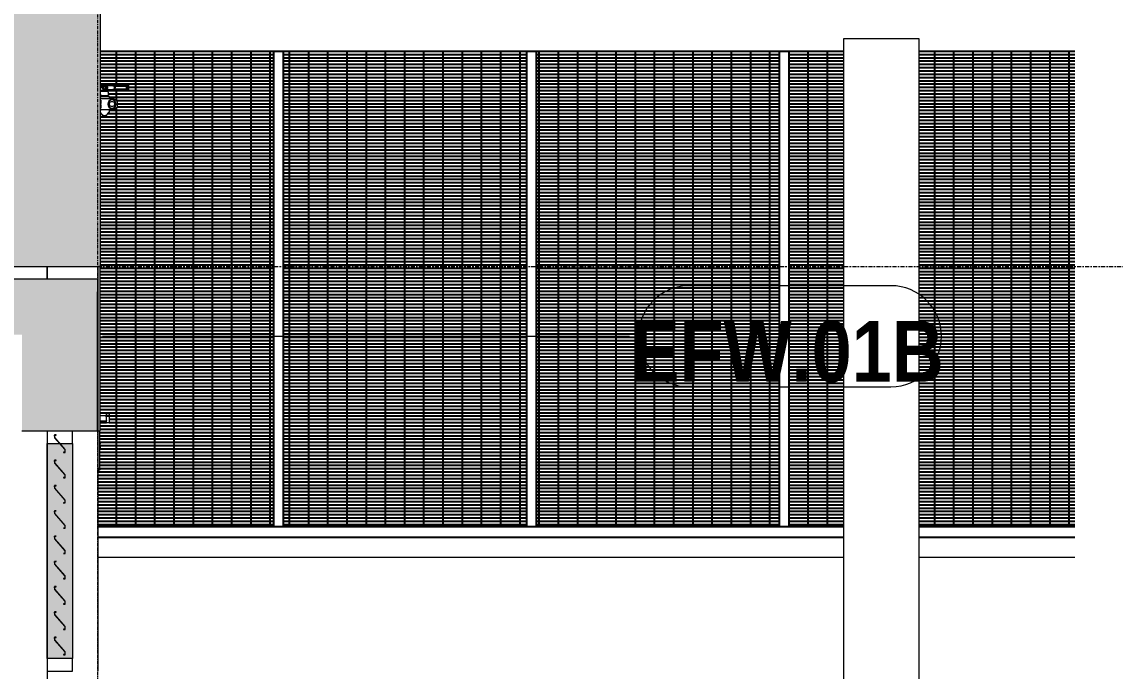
# Model space of a CAD drawing. Header units: millimetres. Extents: x 25061 to 259291, y -8723 to 35400.
# Drawn here: x 247310 to 251634, y 600 to 3168 of the extents above; entities that cross this region are included whole.
import ezdxf

# ---------------------------------------------------------------- set-up
doc = ezdxf.new("R2010")
doc.units = ezdxf.units.MM
doc.linetypes.add('Centre', pattern=[31.75, 6.35, -4.7625, 15.875, -4.7625])
doc.linetypes.add('Grid Line', pattern=[22.225, 12.7, -3.175, 3.175, -3.175])
for name, color, linetype, lineweight in [('0-2', 50, 'Continuous', 5), ('A-DETL-GENF-2', 7, 'Continuous', 9), ('A-DETL-THIN', 151, 'Continuous', 9), ('A-DOOR', 31, 'Continuous', 9), ('A-FLOR-1', 10, 'Continuous', 25), ('A-FLOR-LEVL-2', 51, 'Centre', 9), ('A-FLOR-PATT-1', 7, 'Continuous', 9), ('A-GLAZ-CWMG', 51, 'Continuous', 9), ('A-GLAZ-CWMG-1', 51, 'Continuous', 18), ('A-WALL', 113, 'Continuous', 9), ('A-WALL-1', 113, 'Continuous', 18), ('A-WALL-3', 7, 'Continuous', 9), ('A-WALL-IDEN', 211, 'Continuous', 9), ('A-WALL-PATT-3', 111, 'Continuous', 5), ('I-WALL', 2, 'Continuous', 9), ('S-BEAM-1', 12, 'Continuous', 5), ('S-BEAM-2', 10, 'Continuous', 25), ('S-COLS', 52, 'Continuous', 9), ('S-COLS-1', 7, 'Continuous', 9), ('S-GRID-1', 1, 'Grid Line', 9)]:
    doc.layers.add(name, color=color, linetype=linetype, lineweight=lineweight)
doc.styles.add('Arial_B', font='arialbd.ttf', dxfattribs={"width": 0.85, "height": 240})

# ---------------------------------------------------------------- blocks, each defined once
blk = doc.blocks.new('NCV_TKTC_KET CAU_rvt-2-TKCS_MẶT CẮT 2')
at = {"layer": 'A-FLOR-PATT-1'}
h = blk.add_hatch(color=256, dxfattribs=at)
h.paths.add_polyline_path([(-109310.2, 1930), (-107752.6, 1930), (-107752.6, 1950), (-111752.6, 1950), (-111752.6, 1930), (-110105.4, 1930)])
h.paths.add_polyline_path([(-126922.6, 1930), (-122952.6, 1930), (-122952.6, 1950), (-126952.6, 1950), (-126952.6, 1930)])
h.paths.add_polyline_path([(-33652.6, 1930), (-33652.6, 1930), (-33652.6, 1950)])
h.paths.add_polyline_path([(-49152.9, 1930), (-49152.9, 1950), (-53152.6, 1950), (-53152.6, 1930), (-49271.6, 1930)])
at = {"layer": 'S-BEAM-1'}
blk.add_hatch(color=256, dxfattribs=at).paths.add_polyline_path([(-33652.6, 1550), (-33652.6, 1550), (-33652.6, 1847.9)])
at = {"layer": 'A-FLOR-1'}
blk.add_line((-33652.6, 1930), (-33652.6, 2100), dxfattribs=at)
at = {"layer": 'S-BEAM-2'}
blk.add_line((-33652.6, 1550), (-33652.6, 2100), dxfattribs=at)
at = {"layer": 'S-COLS-1'}
blk.add_line((-33652.6, 1550), (-33652.6, 600), dxfattribs=at)
blk = doc.blocks.new('NCV_TKTC_TANG 1_rvt-2-TKCS_MẶT CẮT 2')
at = {"layer": 'A-WALL-3'}
blk.add_line((-33852.6, 2150), (-33852.6, 2200), dxfattribs=at)
blk = doc.blocks.new('FD_01 - FD_01-1200x2200mm-1787917-TKCS_MẶT CẮT 2')
at = {"layer": 'A-DOOR'}
for p, q in [((-33642.6, 2918.5), (-33617.2, 2918.5)), ((-33642.6, 2915.5), (-33617.2, 2915.5)), ((-33641, 2892), (-33641, 2898)), ((-33641, 2898), (-33636.9, 2898)), ((-33636.9, 2898), (-33615.3, 2898)), ((-33636.9, 2892), (-33636.9, 2898)), ((-33632.1, 2914.5), (-33634.1, 2914.5)), ((-33634.1, 2914.5), (-33632.1, 2914.5)), ((-33634.1, 2914), (-33634.1, 2901)), ((-33632.8, 2914), (-33618.4, 2914)), ((-33618.4, 2901), (-33632.8, 2901)), ((-33566.1, 2914.5), (-33632.1, 2914.5)), ((-33631.6, 2914), (-33631.6, 2898)), ((-33630.4, 2914), (-33630.4, 2898)), ((-33621.8, 2898), (-33621.8, 2914)), ((-33592.9, 2914.5), (-33621, 2914.5)), ((-33621, 2900.5), (-33592.9, 2900.5)), ((-33620.6, 2898), (-33620.6, 2914)), ((-33618.1, 2901), (-33618.1, 2914)), ((-33617.7, 2901.4), (-33617.7, 2913.6)), ((-33617.7, 2901.4), (-33617.7, 2913.6)), ((-33617.2, 2918.5), (-33616, 2918.5)), ((-33617.2, 2915.5), (-33616, 2915.5)), ((-33616.6, 2918.5), (-33617.1, 2918.5)), ((-33617.1, 2918.5), (-33616.6, 2918.5)), ((-33616.6, 2915.5), (-33617.1, 2915.5)), ((-33617.1, 2915.5), (-33616.6, 2915.5)), ((-33616, 2918.5), (-33590.5, 2918.5)), ((-33616, 2915.5), (-33590.5, 2915.5)), ((-33615.3, 2898), (-33611, 2898)), ((-33615.3, 2892), (-33615.3, 2898)), ((-33611, 2898), (-33611, 2892)), ((-33588.2, 2913.5), (-33592.9, 2913.5)), ((-33592.9, 2901.5), (-33588.2, 2901.5)), ((-33590.5, 2918.5), (-33589.5, 2918.5)), ((-33590.5, 2915.5), (-33589.5, 2915.5)), ((-33589.5, 2918.5), (-33538.8, 2918.5)), ((-33589.5, 2915.5), (-33538.8, 2915.5)), ((-33538.2, 2912.5), (-33588.2, 2912.5)), ((-33588.2, 2902.5), (-33538.2, 2902.5)), ((-33566.1, 2914.5), (-33564.1, 2914.5)), ((-33564.1, 2914.5), (-33566.1, 2914.5)), ((-33542.2, 2914.5), (-33544.2, 2914.5)), ((-33544.2, 2900.5), (-33542.2, 2900.5)), ((-33543.2, 2914.5), (-33543.2, 2911.4)), ((-33541.7, 2914.5), (-33543.2, 2914.5)), ((-33543.2, 2914.5), (-33542.7, 2914.5)), ((-33543.2, 2903.6), (-33543.2, 2900.5)), ((-33542.7, 2920.3), (-33542.7, 2918.5)), ((-33542.7, 2920.3), (-33530.7, 2920.3)), ((-33530.7, 2920.3), (-33542.7, 2920.3)), ((-33542.7, 2914.5), (-33542.7, 2911.5)), ((-33542.7, 2903.5), (-33542.7, 2900.5)), ((-33542.7, 2900.5), (-33542.2, 2900.5)), ((-33542.2, 2914.5), (-33541.1, 2914.5)), ((-33541.1, 2900.5), (-33542.2, 2900.5)), ((-33541.7, 2915.5), (-33541.7, 2914.5)), ((-33541.6, 2914.5), (-33541.7, 2914.5)), ((-33541.7, 2914.5), (-33541.6, 2914.5)), ((-33541.1, 2914.5), (-33538.4, 2914.5)), ((-33541.1, 2911.5), (-33541.1, 2914.5)), ((-33541.1, 2900.5), (-33541.1, 2903.5)), ((-33538.4, 2900.5), (-33541.1, 2900.5)), ((-33540.1, 2911.5), (-33538.2, 2911.5)), ((-33538.2, 2903.5), (-33540.1, 2903.5)), ((-33539.8, 2900.5), (-33538.3, 2900.5)), ((-33536.7, 2918.5), (-33539.2, 2918.5)), ((-33539.2, 2918.5), (-33536.7, 2918.5)), ((-33536.7, 2915.5), (-33539.2, 2915.5)), ((-33539.2, 2915.5), (-33536.7, 2915.5)), ((-33539.2, 2915.5), (-33536.7, 2915.5)), ((-33536.7, 2915.5), (-33539.2, 2915.5)), ((-33538.8, 2918.5), (-33537.2, 2918.5)), ((-33537.2, 2918.5), (-33538.8, 2918.5)), ((-33538.8, 2915.5), (-33537.2, 2915.5)), ((-33537.2, 2915.5), (-33538.8, 2915.5)), ((-33538.4, 2914.5), (-33535.3, 2914.5)), ((-33535.3, 2900.5), (-33538.4, 2900.5)), ((-33538.3, 2918.5), (-33536.7, 2918.5)), ((-33536.7, 2918.5), (-33538.3, 2918.5)), ((-33538.2, 2911.5), (-33537.9, 2911.5)), ((-33537.9, 2903.5), (-33538.2, 2903.5)), ((-33537.9, 2911.5), (-33536.2, 2911.5)), ((-33536.2, 2903.5), (-33537.9, 2903.5)), ((-33537.2, 2918.5), (-33529.5, 2918.5)), ((-33537.2, 2915.5), (-33529.5, 2915.5)), ((-33534.4, 2914.5), (-33536.4, 2914.5)), ((-33536.4, 2900.5), (-33534.4, 2900.5)), ((-33536.2, 2903.5), (-33536.2, 2911.5)), ((-33533.7, 2914.5), (-33535.8, 2914.5)), ((-33535.4, 2914.5), (-33533.2, 2914.5)), ((-33535.3, 2914.5), (-33535.3, 2900.5)), ((-33533.5, 2914.5), (-33535, 2914.5)), ((-33535, 2900.5), (-33533.7, 2900.5)), ((-33534.4, 2914.5), (-33532.9, 2914.5)), ((-33532.9, 2900.5), (-33534.4, 2900.5)), ((-33532.9, 2914.5), (-33531.2, 2914.5)), ((-33532.9, 2900.5), (-33532.9, 2914.5)), ((-33531.5, 2900.5), (-33532.9, 2900.5)), ((-33531.7, 2914.5), (-33531.7, 2915.5)), ((-33530.7, 2918.5), (-33530.7, 2920.3)), ((-33530.2, 2900.5), (-33530.2, 2914.5)), ((-33529.5, 2918.5), (-33529.5, 2918.5)), ((-33529.5, 2915.5), (-33529.5, 2915.5)), ((-33529.1, 2915.5), (-33529.1, 2918.5)), ((-33642.5, 2872), (-33630.6, 2872)), ((-33639.4, 2865), (-33642.5, 2865)), ((-33641.2, 2823), (-33641.2, 2862)), ((-33636.9, 2892), (-33641, 2892)), ((-33641, 2881.1), (-33641, 2889.4)), ((-33641, 2876), (-33611, 2876)), ((-33641, 2876), (-33635.7, 2876)), ((-33641, 2865), (-33639.9, 2865)), ((-33639.9, 2865), (-33636.9, 2865)), ((-33615.3, 2892), (-33636.9, 2892)), ((-33636.9, 2865), (-33592.7, 2865)), ((-33635.6, 2876), (-33628.3, 2876)), ((-33635.6, 2874), (-33635.6, 2876)), ((-33631.9, 2874), (-33635.6, 2874)), ((-33634.6, 2874), (-33634.6, 2872)), ((-33633.4, 2874), (-33634.6, 2874)), ((-33634.6, 2874), (-33634.3, 2874)), ((-33634.3, 2874), (-33633.4, 2874)), ((-33627.9, 2874), (-33631.9, 2874)), ((-33631.9, 2874), (-33627.9, 2874)), ((-33628.3, 2874), (-33631.9, 2874)), ((-33630.6, 2872), (-33606, 2872)), ((-33628.3, 2876), (-33618.2, 2876)), ((-33628.3, 2876), (-33628.3, 2874)), ((-33623.2, 2874), (-33628.3, 2874)), ((-33623.2, 2874), (-33627.9, 2874)), ((-33627.9, 2874), (-33623.2, 2874)), ((-33623.2, 2874), (-33619.2, 2874)), ((-33616.9, 2874), (-33623.2, 2874)), ((-33618.2, 2874), (-33623.2, 2874)), ((-33619.2, 2874), (-33616.6, 2874)), ((-33618.2, 2876), (-33615.5, 2876)), ((-33618.2, 2874), (-33618.2, 2876)), ((-33616.9, 2874), (-33618.2, 2874)), ((-33617.4, 2876), (-33611, 2876)), ((-33616.6, 2874), (-33616.9, 2874)), ((-33615.5, 2874), (-33616.9, 2874)), ((-33616.6, 2872), (-33616.6, 2874)), ((-33615.5, 2874), (-33615.5, 2876)), ((-33611, 2892), (-33615.3, 2892)), ((-33611, 2889.4), (-33611, 2881.1)), ((-33611, 2876), (-33611, 2876)), ((-33606, 2872), (-33608.6, 2872)), ((-33606, 2865), (-33606, 2872)), ((-33591.8, 2864.7), (-33576.2, 2856.1)), ((-33575.2, 2854.3), (-33575.2, 2830.7)), ((-33642.5, 2820), (-33639.4, 2820)), ((-33639.9, 2820), (-33641, 2820)), ((-33636.9, 2820), (-33639.9, 2820)), ((-33592.7, 2820), (-33636.9, 2820)), ((-33619.3, 2796.3), (-33606.3, 2811.7)), ((-33607.8, 2842.5), (-33602, 2852.5)), ((-33602, 2832.5), (-33607.8, 2842.5)), ((-33606.1, 2812.4), (-33606.1, 2820)), ((-33602, 2852.5), (-33590.4, 2852.5)), ((-33590.4, 2832.5), (-33602, 2832.5)), ((-33576.2, 2828.9), (-33591.8, 2820.3)), ((-33590.4, 2852.5), (-33584.7, 2842.5)), ((-33584.7, 2842.5), (-33590.4, 2832.5)), ((-33642.6, 2809), (-33631.8, 2796.3)), ((-33629.2, 2797), (-33631.1, 2797)), ((-33631.1, 2797), (-33629.2, 2797)), ((-33629.1, 2796), (-33622.1, 2796)), ((-33622.1, 2796), (-33629.1, 2796)), ((-33620, 2797), (-33621.9, 2797)), ((-33621.9, 2797), (-33620, 2797)), ((-33617.6, 1610), (-33642.6, 1610)), ((-33617.6, 1610), (-33617.6, 1617.5)), ((-33607.5, 1617.5), (-33617.6, 1617.5)), ((-33617.6, 1600), (-33617.6, 1610)), ((-33617.6, 1609.7), (-33617.6, 1608.7)), ((-33617.6, 1590), (-33617.6, 1600)), ((-33607.5, 1617.5), (-33607.5, 1610)), ((-33607.5, 1610), (-33607.5, 1600)), ((-33607.5, 1600), (-33607.5, 1590)), ((-33642.6, 1590), (-33617.6, 1590)), ((-33617.6, 1591.3), (-33617.6, 1590.3)), ((-33617.6, 1582.5), (-33617.6, 1590)), ((-33607.5, 1582.5), (-33617.6, 1582.5)), ((-33607.5, 1590), (-33607.5, 1582.5)), ((-33644.6, 1402.5), (-33644.6, 1550)), ((-33642.6, 1506), (-33644.6, 1506)), ((-33642.6, 1495.1), (-33644.6, 1495.1)), ((-33644.6, 1477.7), (-33642.6, 1477.7)), ((-33642.6, 1503), (-33642.6, 1503)), ((-33642.6, 1503), (-33642.6, 1497)), ((-33642.6, 1497), (-33642.6, 1497)), ((-33642.6, 1495.1), (-33642.6, 1495.1)), ((-33642.6, 1495.1), (-33642.6, 1481.2)), ((-33642.6, 1481.2), (-33642.6, 1481.2)), ((-33652.6, 1395), (-33646.6, 1395))]:
    blk.add_line(p, q, dxfattribs=at)
at = {"layer": 'A-DOOR', "flags": 128}
for points in [[(-33538.9, 2907.5), (-33538.9, 2908.3), (-33539, 2909), (-33539.2, 2909.7), (-33539.4, 2910.4), (-33539.7, 2911), (-33540.1, 2911.5)], [(-33540.1, 2903.5), (-33539.7, 2904), (-33539.4, 2904.6), (-33539.2, 2905.3), (-33539, 2906), (-33538.9, 2906.7), (-33538.9, 2907.5)], [(-33641, 2865), (-33641, 2864.9), (-33641.1, 2864.7), (-33641.1, 2864.3), (-33641.2, 2863.9), (-33641.2, 2863.3), (-33641.2, 2862.7), (-33641.2, 2862)], [(-33641.2, 2862), (-33641.2, 2862.7), (-33641.2, 2863.3), (-33641.2, 2863.9), (-33641.1, 2864.3), (-33641.1, 2864.7), (-33641, 2864.9)], [(-33641.2, 2823), (-33641.2, 2822.3), (-33641.2, 2821.7), (-33641.2, 2821.1), (-33641.1, 2820.7), (-33641.1, 2820.3), (-33641, 2820.1), (-33641, 2820)], [(-33641, 2820.1), (-33641.1, 2820.3), (-33641.1, 2820.7), (-33641.2, 2821.1), (-33641.2, 2821.7), (-33641.2, 2822.3), (-33641.2, 2823)], [(-33606.1, 2812.4), (-33606.1, 2812.4), (-33606.1, 2812.3), (-33606.1, 2812.3), (-33606.1, 2812.2), (-33606.1, 2812.2), (-33606.1, 2812.1), (-33606.1, 2812.1), (-33606.1, 2812.1), (-33606.1, 2812), (-33606.2, 2812), (-33606.2, 2811.9), (-33606.2, 2811.9), (-33606.2, 2811.9), (-33606.2, 2811.8), (-33606.3, 2811.8), (-33606.3, 2811.7), (-33606.3, 2811.7), (-33606.3, 2811.7)], [(-33631.1, 2796), (-33631.2, 2796), (-33631.2, 2796), (-33631.2, 2796), (-33631.3, 2796), (-33631.3, 2796), (-33631.4, 2796), (-33631.4, 2796), (-33631.4, 2796), (-33631.5, 2796.1), (-33631.5, 2796.1), (-33631.5, 2796.1), (-33631.6, 2796.1), (-33631.6, 2796.1), (-33631.6, 2796.1), (-33631.7, 2796.2), (-33631.7, 2796.2), (-33631.7, 2796.2), (-33631.7, 2796.2), (-33631.8, 2796.3), (-33631.8, 2796.3), (-33631.8, 2796.3), (-33631.8, 2796.3)], [(-33631.1, 2796), (-33631.1, 2796), (-33631.1, 2796), (-33631.1, 2796), (-33631.1, 2796), (-33631, 2796), (-33631, 2796), (-33630.9, 2796), (-33630.9, 2796), (-33630.8, 2796), (-33630.7, 2796), (-33630.6, 2796), (-33630.5, 2796), (-33630.4, 2796), (-33630.3, 2796), (-33630.2, 2796), (-33630, 2796), (-33629.9, 2796), (-33629.8, 2796), (-33629.6, 2796), (-33629.4, 2796), (-33629.3, 2796), (-33629.1, 2796), (-33628.9, 2796), (-33628.8, 2796), (-33628.6, 2796), (-33628.4, 2796), (-33628.2, 2796), (-33628, 2796), (-33627.8, 2796), (-33627.6, 2796), (-33627.4, 2796), (-33627.2, 2796), (-33626.9, 2796), (-33626.7, 2796), (-33626.5, 2796), (-33626.3, 2796), (-33626.1, 2796), (-33625.8, 2796), (-33625.6, 2796), (-33625.4, 2796), (-33625.2, 2796), (-33625, 2796), (-33624.7, 2796), (-33624.5, 2796), (-33624.3, 2796), (-33624.1, 2796), (-33623.9, 2796), (-33623.7, 2796), (-33623.4, 2796), (-33623.2, 2796), (-33623, 2796), (-33622.8, 2796), (-33622.7, 2796), (-33622.5, 2796), (-33622.3, 2796), (-33622.1, 2796), (-33621.9, 2796), (-33621.8, 2796), (-33621.6, 2796), (-33621.5, 2796), (-33621.3, 2796), (-33621.2, 2796), (-33621, 2796), (-33620.9, 2796), (-33620.8, 2796), (-33620.7, 2796), (-33620.6, 2796), (-33620.5, 2796), (-33620.4, 2796), (-33620.3, 2796), (-33620.2, 2796), (-33620.2, 2796), (-33620.1, 2796), (-33620.1, 2796), (-33620, 2796), (-33620, 2796), (-33620, 2796), (-33620, 2796)], [(-33620, 2796), (-33620, 2796), (-33620, 2796), (-33620, 2796), (-33620.1, 2796), (-33620.1, 2796), (-33620.1, 2796), (-33620.2, 2796), (-33620.3, 2796), (-33620.3, 2796), (-33620.4, 2796), (-33620.5, 2796), (-33620.6, 2796), (-33620.7, 2796), (-33620.8, 2796), (-33621, 2796), (-33621.1, 2796), (-33621.2, 2796), (-33621.4, 2796), (-33621.5, 2796), (-33621.7, 2796), (-33621.8, 2796), (-33622, 2796), (-33622.2, 2796), (-33622.4, 2796), (-33622.6, 2796), (-33622.7, 2796), (-33622.9, 2796), (-33623.1, 2796), (-33623.3, 2796), (-33623.5, 2796), (-33623.8, 2796), (-33624, 2796), (-33624.2, 2796), (-33624.4, 2796), (-33624.6, 2796), (-33624.8, 2796), (-33625.1, 2796), (-33625.3, 2796), (-33625.5, 2796), (-33625.7, 2796), (-33625.9, 2796), (-33626.2, 2796), (-33626.4, 2796), (-33626.6, 2796), (-33626.8, 2796), (-33627, 2796), (-33627.3, 2796), (-33627.5, 2796), (-33627.7, 2796), (-33627.9, 2796), (-33628.1, 2796), (-33628.3, 2796), (-33628.5, 2796), (-33628.7, 2796), (-33628.8, 2796), (-33629, 2796), (-33629.2, 2796), (-33629.4, 2796), (-33629.5, 2796), (-33629.7, 2796), (-33629.8, 2796), (-33630, 2796), (-33630.1, 2796), (-33630.2, 2796), (-33630.3, 2796), (-33630.5, 2796), (-33630.6, 2796), (-33630.7, 2796), (-33630.7, 2796), (-33630.8, 2796), (-33630.9, 2796), (-33630.9, 2796), (-33631, 2796), (-33631, 2796), (-33631.1, 2796), (-33631.1, 2796), (-33631.1, 2796), (-33631.1, 2796)], [(-33619.3, 2796.3), (-33619.3, 2796.3), (-33619.3, 2796.3), (-33619.4, 2796.2), (-33619.4, 2796.2), (-33619.4, 2796.2), (-33619.5, 2796.2), (-33619.5, 2796.2), (-33619.5, 2796.1), (-33619.5, 2796.1), (-33619.6, 2796.1), (-33619.6, 2796.1), (-33619.6, 2796.1), (-33619.7, 2796.1), (-33619.7, 2796), (-33619.7, 2796), (-33619.8, 2796), (-33619.8, 2796), (-33619.9, 2796), (-33619.9, 2796), (-33619.9, 2796), (-33620, 2796), (-33620, 2796)], [(-33644.6, 1397), (-33644.6, 1396.9), (-33644.6, 1396.8), (-33644.6, 1396.8), (-33644.6, 1396.7), (-33644.6, 1396.6), (-33644.6, 1396.5), (-33644.6, 1396.4), (-33644.7, 1396.4), (-33644.7, 1396.3), (-33644.7, 1396.2), (-33644.8, 1396.1), (-33644.8, 1396.1), (-33644.8, 1396), (-33644.9, 1395.9), (-33644.9, 1395.9), (-33645, 1395.8), (-33645, 1395.7), (-33645.1, 1395.7), (-33645.1, 1395.6), (-33645.2, 1395.6), (-33645.2, 1395.5), (-33645.3, 1395.5), (-33645.4, 1395.4), (-33645.4, 1395.4), (-33645.5, 1395.3), (-33645.6, 1395.3), (-33645.6, 1395.2), (-33645.7, 1395.2), (-33645.8, 1395.2), (-33645.8, 1395.1), (-33645.9, 1395.1), (-33646, 1395.1), (-33646.1, 1395.1), (-33646.1, 1395), (-33646.2, 1395), (-33646.3, 1395), (-33646.4, 1395), (-33646.5, 1395), (-33646.5, 1395), (-33646.6, 1395)]]:
    blk.add_lwpolyline(points, dxfattribs=at)
at = {"layer": 'A-DOOR'}
for centre, radius, start, end in [((-33596.2, 2842.5), 17, 0, 180), ((-33596.2, 2842.5), 16.5, 0, 180), ((-33596.2, 2842.5), 17, 105, 120), ((-33592.7, 2863), 2, 60.8025, 90), ((-33577.2, 2854.3), 2, 0, 60.8025), ((-33596.2, 2842.5), 17, 180, 360), ((-33596.2, 2842.5), 16.5, 180, 0), ((-33596.2, 2842.5), 17, 240, 255), ((-33592.7, 2822), 2, 270, 299.1975), ((-33577.2, 2830.7), 2, 299.1975, 0)]:
    blk.add_arc(centre, radius, start, end, dxfattribs=at)
for centre, major_axis, ratio, start_param, end_param in [((-33621, 2907.5), (0, 7), 0.965835, 6.029595, 6.536775), ((-33621, 2907.5), (0, 7), 0.965835, 3.141593, 3.395183), ((-33619.8, 2907.5), (0, 6.79), 0.259156, 4.712389, 5.736177), ((-33619.8, 2907.5), (0, 6.79), 0.259156, 3.688601, 4.712389), ((-33617.7, 2907.5), (0, 2.5), 0.259156, 4.712389, 7.853982), ((-33617.7, 2907.5), (0, 2.5), 0.259156, 1.570796, 4.712389), ((-33617.9, 2907.5), (0, 6.79), 0.259156, 4.712389, 5.992125), ((-33617.9, 2907.5), (0, 6.79), 0.259156, 3.432653, 4.712389), ((-33592.9, 2907.5), (0, 7), 0.965835, 4.712389, 6.544985), ((-33592.9, 2907.5), (0, 7), 0.965835, 2.879793, 4.712389), ((-33588.2, 2907.5), (0, 6), 0.965835, 4.712389, 6.283185), ((-33588.2, 2907.5), (0, 6), 0.965835, 3.141593, 4.712389), ((-33588.2, 2907.5), (0, 5), 0.965835, 4.712389, 6.021386), ((-33588.2, 2907.5), (0, 5), 0.965835, 3.403392, 4.712389), ((-33544.2, 2907.5), (0, 7), 0.259156, 0, 1.047198), ((-33544.2, 2907.5), (0, 7), 0.259156, 2.094395, 3.141593), ((-33542.2, 2907.5), (0, 7), 0.259156, 0, 1.047198), ((-33542.2, 2907.5), (0, 7), 0.259156, 2.094395, 3.141593), ((-33538.2, 2907.5), (0, 5), 0.965835, 2.879793, 3.141593), ((-33536.4, 2907.5), (0, 7), 0.259156, 0, 1.308997), ((-33536.4, 2907.5), (0, 7), 0.259156, 1.832596, 3.141593), ((-33537, 2907.5), (0, 2.5), 0.259156, 4.712389, 7.853982), ((-33537, 2907.5), (0, 2.5), 0.259156, 4.712389, 7.853982), ((-33537, 2907.5), (0, 2.5), 0.259156, 1.570796, 4.712389), ((-33537, 2907.5), (0, 2.5), 0.259156, 1.570796, 4.712389), ((-33534.4, 2907.5), (0, 7), 0.259156, 0, 1.570796), ((-33534.4, 2907.5), (0, 7), 0.259156, 1.570796, 3.141593), ((-33539.1, 2907.5), (0, 5), 0.965835, 4.942493, 5.632805), ((-33539.1, 2907.5), (0, 5), 0.965835, 3.791973, 4.482285), ((-33538.2, 2907.5), (0, 5), 0.965835, 5.235988, 5.759587), ((-33538.2, 2907.5), (0, 5), 0.965835, 3.665191, 4.18879), ((-33535, 2907.5), (0, 2.5), 0.259156, 4.712389, 7.853982), ((-33535, 2907.5), (0, 2.5), 0.259156, 1.570796, 4.712389), ((-33641, 2886), (0, 6), 0.000349, 5.323254, 6.283185), ((-33641, 2888), (0, 12), 0.000349, 2.181662, 3.141593), ((-33611, 2886), (0, 6), 0.000349, 5.323254, 6.283185), ((-33611, 2888), (0, 12), 0.000349, 2.181662, 3.141593)]:
    blk.add_ellipse(centre, major_axis=major_axis, ratio=ratio, start_param=start_param, end_param=end_param, dxfattribs=at)
for points, knots in [([(-33617.7, 2913.6), (-33617.5, 2913.5), (-33617, 2913.2), (-33616.5, 2912.8), (-33616.1, 2912.5), (-33615.8, 2912.3), (-33615.6, 2912), (-33615.4, 2911.8), (-33615.3, 2911.7), (-33615.2, 2911.5), (-33615, 2911.3), (-33614.9, 2911.1), (-33614.7, 2910.8), (-33614.6, 2910.6), (-33614.5, 2910.4), (-33614.4, 2910.3), (-33614.3, 2910), (-33614.1, 2909.8), (-33614, 2909.4), (-33613.9, 2909), (-33613.8, 2908.7), (-33613.7, 2908.2), (-33613.7, 2907.8), (-33613.7, 2907.5)], [0, 0, 0, 0, 0.1, 0.2, 0.25, 0.3, 0.35, 0.375, 0.4, 0.425, 0.45, 0.5, 0.55, 0.575, 0.6, 0.625, 0.65, 0.7, 0.75, 0.8, 0.85, 0.9, 1, 1, 1, 1]), ([(-33613.7, 2907.5), (-33613.7, 2907.2), (-33613.7, 2906.8), (-33613.8, 2906.3), (-33613.9, 2906), (-33614, 2905.6), (-33614.1, 2905.2), (-33614.3, 2905), (-33614.4, 2904.7), (-33614.5, 2904.6), (-33614.6, 2904.4), (-33614.7, 2904.2), (-33614.9, 2903.9), (-33615, 2903.7), (-33615.2, 2903.5), (-33615.3, 2903.3), (-33615.4, 2903.2), (-33615.6, 2903), (-33615.8, 2902.7), (-33616.1, 2902.5), (-33616.5, 2902.2), (-33617, 2901.8), (-33617.5, 2901.5), (-33617.7, 2901.4)], [0, 0, 0, 0, 0.1, 0.15, 0.2, 0.25, 0.3, 0.35, 0.375, 0.4, 0.425, 0.45, 0.5, 0.55, 0.575, 0.6, 0.625, 0.65, 0.7, 0.75, 0.8, 0.9, 1, 1, 1, 1]), ([(-33641, 2852), (-33641, 2853.2), (-33640.9, 2855), (-33640.8, 2856.9), (-33640.7, 2857.9), (-33640.5, 2858.5), (-33640.4, 2858.7), (-33640.2, 2858.4), (-33640.1, 2857.6), (-33640, 2856.4), (-33639.9, 2855.4), (-33639.9, 2854.9)], [0, 0, 0, 0, 0.2, 0.3, 0.4, 0.5, 0.6, 0.7, 0.8, 0.9, 1, 1, 1, 1]), ([(-33639.9, 2854.9), (-33639.9, 2856), (-33640, 2857.3), (-33640.2, 2858.4), (-33640.4, 2858.7), (-33640.5, 2858.5), (-33640.7, 2857.9), (-33640.8, 2856.9), (-33640.9, 2855.5), (-33641, 2853.8), (-33641, 2852.6), (-33641, 2852)], [0, 0, 0, 0, 0.2, 0.3, 0.4, 0.5, 0.6, 0.7, 0.8, 0.9, 1, 1, 1, 1]), ([(-33639.9, 2849.1), (-33639.9, 2848), (-33640, 2846.7), (-33640.2, 2845.6), (-33640.4, 2845.3), (-33640.5, 2845.5), (-33640.7, 2846.1), (-33640.8, 2847.1), (-33640.9, 2848.5), (-33641, 2850.2), (-33641, 2851.4), (-33641, 2852)], [0, 0, 0, 0, 0.2, 0.3, 0.4, 0.5, 0.6, 0.7, 0.8, 0.9, 1, 1, 1, 1]), ([(-33641, 2852), (-33641, 2850.8), (-33640.9, 2849), (-33640.8, 2847.1), (-33640.7, 2846.1), (-33640.5, 2845.5), (-33640.4, 2845.3), (-33640.2, 2845.6), (-33640.1, 2846.4), (-33640, 2847.6), (-33639.9, 2848.6), (-33639.9, 2849.1)], [0, 0, 0, 0, 0.2, 0.3, 0.4, 0.5, 0.6, 0.7, 0.8, 0.9, 1, 1, 1, 1]), ([(-33641, 2833), (-33641, 2834.2), (-33640.9, 2836), (-33640.8, 2837.9), (-33640.7, 2838.9), (-33640.5, 2839.5), (-33640.4, 2839.7), (-33640.2, 2839.4), (-33640.1, 2838.6), (-33640, 2837.4), (-33639.9, 2836.4), (-33639.9, 2835.9)], [0, 0, 0, 0, 0.2, 0.3, 0.4, 0.5, 0.6, 0.7, 0.8, 0.9, 1, 1, 1, 1]), ([(-33639.9, 2835.9), (-33639.9, 2837), (-33640, 2838.3), (-33640.2, 2839.4), (-33640.4, 2839.7), (-33640.5, 2839.5), (-33640.7, 2838.9), (-33640.8, 2837.9), (-33640.9, 2836.5), (-33641, 2834.8), (-33641, 2833.6), (-33641, 2833)], [0, 0, 0, 0, 0.2, 0.3, 0.4, 0.5, 0.6, 0.7, 0.8, 0.9, 1, 1, 1, 1]), ([(-33639.9, 2830.1), (-33639.9, 2829), (-33640, 2827.7), (-33640.2, 2826.6), (-33640.4, 2826.3), (-33640.5, 2826.5), (-33640.7, 2827.1), (-33640.8, 2828.1), (-33640.9, 2829.5), (-33641, 2831.2), (-33641, 2832.4), (-33641, 2833)], [0, 0, 0, 0, 0.2, 0.3, 0.4, 0.5, 0.6, 0.7, 0.8, 0.9, 1, 1, 1, 1]), ([(-33641, 2833), (-33641, 2831.8), (-33640.9, 2830), (-33640.8, 2828.1), (-33640.7, 2827.1), (-33640.5, 2826.5), (-33640.4, 2826.3), (-33640.2, 2826.6), (-33640.1, 2827.4), (-33640, 2828.6), (-33639.9, 2829.6), (-33639.9, 2830.1)], [0, 0, 0, 0, 0.2, 0.3, 0.4, 0.5, 0.6, 0.7, 0.8, 0.9, 1, 1, 1, 1])]:
    blk.add_open_spline(points, degree=3, knots=knots, dxfattribs=at)
for points in [[(-33639.9, 2854.9), (-33639.9, 2854.4), (-33639.8, 2853.5), (-33639.7, 2852.5), (-33639.7, 2852)], [(-33639.8, 2853.5), (-33639.8, 2854), (-33639.9, 2854.4), (-33639.9, 2854.9)], [(-33639.7, 2852), (-33639.7, 2851.5), (-33639.8, 2850.5), (-33639.9, 2849.6), (-33639.9, 2849.1)], [(-33639.9, 2849.1), (-33639.9, 2849.6), (-33639.8, 2850), (-33639.8, 2850.5)], [(-33639.9, 2835.9), (-33639.9, 2835.4), (-33639.8, 2834.5), (-33639.7, 2833.5), (-33639.7, 2833)], [(-33639.8, 2834.5), (-33639.8, 2835), (-33639.9, 2835.4), (-33639.9, 2835.9)], [(-33639.7, 2833), (-33639.7, 2832.5), (-33639.8, 2831.5), (-33639.9, 2830.6), (-33639.9, 2830.1)], [(-33639.9, 2830.1), (-33639.9, 2830.6), (-33639.8, 2831), (-33639.8, 2831.5)]]:
    blk.add_open_spline(points, degree=3, dxfattribs=at)
blk = doc.blocks.new('NBS_CLDPhysicalSecuritySystems_MtlMeshPnlFncngSym_CLDModsecSecurusS3_InfillPanel - NBS_CLDPhysicalSecuritySystems_MtlMeshPnlFncngSym_CLDModsecSecurusS2_InfillPanel-2369396-TKCS_MẶT CẮT 2')
at = {"layer": ''}
h = blk.add_hatch(dxfattribs=at)
h.set_pattern_fill('FP_45', color=256, style=0, pattern_type=2)
h.set_pattern_definition([(0, (-26403.501, 1050), (0, 13), []), (90, (-26403.5, 1050), (-76, 5e-15), [])])
h.paths.add_polyline_path([(-30403.5, 1171), (-29788.8, 1171), (-29788.8, 3050), (-30403.5, 3050), (-30403.5, 1847.9)])
for p, q in [((-29788.8, 3050), (-30403.5, 3050)), ((-29788.8, 1171), (-30403.5, 1171)), ((-30403.5, 1130), (-29788.8, 1130))]:
    blk.add_line(p, q, dxfattribs=at)
blk = doc.blocks.new('NBS_CLDPhysicalSecuritySystems_MtlMeshPnlFncngSym_CLDModsecSecurusS3_InfillPanel - NBS_CLDPhysicalSecuritySystems_MtlMeshPnlFncngSym_CLDModsecSecurusS2_InfillPanel-V224-TKCS_MẶT CẮT 2')
at = {"layer": ''}
h = blk.add_hatch(dxfattribs=at)
h.set_pattern_fill('FP_46', color=256, style=0, pattern_type=2)
h.set_pattern_definition([(0, (-30703.501, 1050), (0, 13), []), (90, (-30703.5, 1050), (-76, 5e-15), [])])
h.paths.add_polyline_path([(-33592.7, 2865), (-33599.9, 2858.5), (-33599.9, 2859.5), (-33596.2, 2862.3)])
h.paths.add_polyline_path([(-33468.4, 1171), (-32957.5, 1171), (-32957.5, 3050), (-33642.6, 3050), (-33642.6, 2918.5), (-33538.8, 2918.5), (-33540.1, 2915.5), (-33642.6, 2914), (-33641.2, 2820), (-33638.3, 2820), (-33639.7, 2846.9), (-33641.2, 2865), (-33642.5, 2865), (-33641, 2872), (-33608.6, 2872), (-33608.2, 2865), (-33592.7, 2865), (-33591.8, 2864.7), (-33575.2, 2854.3), (-33576.2, 2828.9), (-33591.8, 2820.3), (-33592.7, 2820), (-33606.7, 2820), (-33608.2, 2812.2), (-33622.8, 2796.3), (-33631.8, 2798), (-33642.6, 2809), (-33641, 1609.7), (-33607.5, 1608.5), (-33607.5, 1591.5), (-33642.6, 1590.3), (-33642.6, 1550), (-33644.6, 1550), (-33644.6, 1495.1), (-33642.6, 1495.1), (-33642.6, 1481.2), (-33644.6, 1481.2), (-33646, 1402.5), (-33652.6, 1402.5), (-33652.6, 1171)])
h.paths.add_polyline_path([(-32917.5, 1171), (-31957.5, 1171), (-31957.5, 3050), (-32917.5, 3050), (-32917.5, 1231)])
h.paths.add_polyline_path([(-31917.5, 1171), (-30957.5, 1171), (-30957.5, 3050), (-31917.5, 3050), (-31917.5, 1231)])
h.paths.add_polyline_path([(-30917.5, 1171), (-30703.5, 1171), (-30703.5, 3050), (-30917.5, 3050), (-30917.5, 1231)])
h.paths.add_polyline_path([(-33617.6, 1582.5), (-33617.6, 1590), (-33607.5, 1590), (-33607.5, 1582.5)])
h.paths.add_polyline_path([(-33617.6, 1610), (-33617.6, 1617.5), (-33607.5, 1617.5), (-33607.5, 1610)])
h.paths.add_polyline_path([(-33623.2, 2874), (-33625.6, 2876), (-33620.5, 2875.1)])
h.paths.add_polyline_path([(-33631.9, 2874), (-33633, 2876), (-33630.6, 2874.7)])
h.paths.add_polyline_path([(-33628.3, 2876.3), (-33641, 2877.4), (-33641, 2891.8), (-33611, 2890.5), (-33612.6, 2876.3), (-33625.6, 2876.3)])
h.paths.add_polyline_path([(-33627.2, 2892), (-33641, 2892), (-33641, 2898), (-33630.8, 2898), (-33629.1, 2914), (-33588.1, 2912.4), (-33586.2, 2907.5), (-33588.5, 2902.2), (-33591.2, 2900.7), (-33621.3, 2900), (-33621, 2898), (-33611, 2898), (-33612.6, 2892), (-33626.1, 2892)])
h.paths.add_polyline_path([(-33532.9, 2900.5), (-33534.2, 2908.3), (-33531.7, 2914.5), (-33531.8, 2900.5)])
h.paths.add_polyline_path([(-33535.3, 2900.5), (-33538.4, 2900.5), (-33540.3, 2902.7), (-33541.6, 2903.5), (-33584.8, 2904), (-33583.5, 2908.3), (-33585.8, 2911.8), (-33583.6, 2912.3), (-33541.5, 2912.3), (-33539.4, 2914.5), (-33535.3, 2914.5), (-33535.3, 2906.7)])
h.paths.add_polyline_path([(-33616.4, 2902.2), (-33613.7, 2907.5), (-33616.1, 2912.4), (-33617.6, 2912.8), (-33616.5, 2903.3)])
h.paths.add_polyline_path([(-33538.6, 2911.5), (-33538.4, 2911.5), (-33538.4, 2914.5)])
h.paths.add_polyline_path([(-33539.9, 2911.5), (-33539.8, 2911.8), (-33540, 2911.5)])
h.paths.add_polyline_path([(-33536.3, 2915.5), (-33537.2, 2916.4), (-33537.2, 2918.5), (-33529.5, 2918.5), (-33529.5, 2915.5), (-33535.3, 2915.5)])
h.paths.add_polyline_path([(-33617.2, 2915.5), (-33616, 2915.5), (-33617.2, 2917.5)])
h.paths.add_polyline_path([(-33590.5, 2915.5), (-33589.5, 2915.5), (-33590.5, 2917.5)])
for p, q in [((-32957.4, 3050), (-33642.6, 3050)), ((-32957.5, 3050), (-32957.5, 1171)), ((-32953.5, 3050), (-32957.5, 3050)), ((-32921.5, 3050), (-32953.5, 3050)), ((-32917.5, 3050), (-32921.5, 3050)), ((-31957.4, 3050), (-32917.6, 3050)), ((-32917.5, 1171), (-32917.5, 3050)), ((-31957.5, 3050), (-31957.5, 1171)), ((-31953.5, 3050), (-31957.5, 3050)), ((-31921.5, 3050), (-31953.5, 3050)), ((-31917.5, 3050), (-31921.5, 3050)), ((-30957.4, 3050), (-31917.6, 3050)), ((-31917.5, 1171), (-31917.5, 3050)), ((-30957.5, 3050), (-30957.5, 1171)), ((-30953.5, 3050), (-30957.5, 3050)), ((-30921.5, 3050), (-30953.5, 3050)), ((-30917.5, 3050), (-30921.5, 3050)), ((-30703.5, 3050), (-30917.6, 3050)), ((-30917.5, 1171), (-30917.5, 3050)), ((-30703.5, 1171), (-33652.6, 1171)), ((-32953.5, 1171), (-32957.4, 1171)), ((-32921.5, 1171), (-32953.5, 1171)), ((-32917.6, 1171), (-32921.5, 1171)), ((-31953.5, 1171), (-31957.4, 1171)), ((-31921.5, 1171), (-31953.5, 1171)), ((-31917.6, 1171), (-31921.5, 1171)), ((-30953.5, 1171), (-30957.4, 1171)), ((-30921.5, 1171), (-30953.5, 1171)), ((-30917.6, 1171), (-30921.5, 1171)), ((-33652.6, 1130), (-30703.5, 1130))]:
    blk.add_line(p, q, dxfattribs=at)
blk = doc.blocks.new('Rectangular Mullion - 50 x 100mm-3796220-TKCS_MẶT CẮT 2')
at = {"layer": 'A-GLAZ-CWMG-1'}
for p, q in [((-33852.564287, 1550), (-33852.564287, 1500)), ((-33752.564287, 1500), (-33752.564287, 1550)), ((-33852.564287, 1500), (-33752.564287, 1500))]:
    blk.add_line(p, q, dxfattribs=at)
blk = doc.blocks.new('Rectangular Mullion - 50 x 100mm-3796222-TKCS_MẶT CẮT 2')
at = {"layer": 'A-GLAZ-CWMG-1'}
for p, q in [((-33852.564287, 650), (-33852.564287, 600)), ((-33752.564287, 650), (-33852.564287, 650)), ((-33752.564287, 600), (-33752.564287, 650)), ((-33852.564287, 600), (-33752.564287, 600))]:
    blk.add_line(p, q, dxfattribs=at)
blk = doc.blocks.new('Rectangular Mullion - MULLION LA SACH-3796224-TKCS_MẶT CẮT 2')
at = {"layer": 'A-GLAZ-CWMG'}
blk.add_hatch(color=256, dxfattribs=at).paths.add_polyline_path([(-33782.9, 676.1), (-33781.9, 676.5), (-33823.7, 723.1)])
at = {"layer": 'A-GLAZ-CWMG-1'}
for p, q in [((-33817.4, 734.3), (-33823.9, 734.2)), ((-33823.9, 734.2), (-33823.7, 723.1)), ((-33823.7, 723.1), (-33782.9, 676.1)), ((-33822.9, 733.2), (-33817.4, 733.3)), ((-33822.7, 723.5), (-33822.9, 733.2)), ((-33781.9, 676.5), (-33822.7, 723.5)), ((-33817.4, 733.3), (-33817.4, 734.3)), ((-33782.7, 665.9), (-33788.2, 665.8)), ((-33788.2, 665.8), (-33788.2, 664.8)), ((-33788.2, 664.8), (-33781.7, 665)), ((-33782.9, 676.1), (-33782.7, 665.9)), ((-33781.7, 665), (-33781.9, 676.5))]:
    blk.add_line(p, q, dxfattribs=at)
blk = doc.blocks.new('Rectangular Mullion - 50 x 100mm-2333204-TKCS_MẶT CẮT 2')
at = {"layer": 'A-GLAZ-CWMG'}
blk.add_hatch(color=256, dxfattribs=at).paths.add_polyline_path([(-33764.9, 650), (-33752.6, 650), (-33752.6, 700), (-33802.3, 700), (-33803.6, 700), (-33852.6, 700), (-33852.6, 650), (-33781.9, 650)])
for p, q in [((-33852.6, 650), (-33852.6, 700)), ((-33752.6, 700), (-33752.6, 650))]:
    blk.add_line(p, q, dxfattribs=at)
blk = doc.blocks.new('Rectangular Mullion - 50 x 100mm-2333205-TKCS_MẶT CẮT 2')
at = {"layer": 'A-GLAZ-CWMG'}
blk.add_hatch(color=256, dxfattribs=at).paths.add_polyline_path([(-33764.9, 700), (-33752.6, 700), (-33752.6, 800), (-33802.3, 800), (-33803.6, 800), (-33852.6, 800), (-33852.6, 700), (-33803.6, 700), (-33802.3, 700), (-33781.9, 700)])
for p, q in [((-33852.6, 700), (-33852.6, 800)), ((-33752.6, 800), (-33752.6, 700))]:
    blk.add_line(p, q, dxfattribs=at)
blk = doc.blocks.new('CTL_WALL TAG NO MARK - 10-2062273-TKCS_MẶT CẮT 2')
at = {"layer": 'A-WALL-IDEN'}
for p, q in [((-80085.064287, 10775), (-80882.564287, 10775)), ((-80882.564287, 10375), (-80085.064287, 10375))]:
    blk.add_line(p, q, dxfattribs=at)
for centre, start, end in [((-80882.564287, 10575), 90, 270), ((-80085.064287, 10575), 270, 90)]:
    blk.add_arc(centre, 200, start, end, dxfattribs=at)

msp = doc.modelspace()

# ---------------------------------------------------------------- hatches: boundary and pattern name
at = {"layer": 'A-DETL-GENF-2'}
h = msp.add_hatch(color=256, dxfattribs=at)
h.paths.add_polyline_path([(154010.2, 1550), (154310.1, 1550), (154310.1, 1950), (158310.2, 1950), (158310.2, 1550), (158610.1, 1550), (158610.1, 1950), (162210.3, 1950), (162210.3, 1700), (162410.2, 1700), (162410.2, 1950), (164810.2, 1950), (164810.2, 1700), (165410.2, 1700), (165410.2, 1950), (169010.1, 1950), (169010.1, 1750), (169210.1, 1750), (169210.1, 1950), (173510.1, 1950), (173510.1, 1550), (173810.1, 1550), (173810.1, 2150), (154010.2, 2150), (154010.2, 1847.9)])
h.paths.add_polyline_path([(228110.1, 1550), (228110.1, 1950), (232109.9, 1950), (232109.9, 1750), (232309.9, 1750), (232309.9, 1950), (236210.1, 1950), (236210.1, 1700), (236810.2, 1700), (236810.2, 1950), (239210.2, 1950), (239210.2, 1700), (239410.1, 1700), (239410.1, 1950), (243010.1, 1950), (243010.1, 1550), (243310.1, 1550), (243310.1, 1930), (247310.1, 1930), (247310.1, 1550), (247610.1, 1550), (247610.1, 2150), (227810.1, 2150), (227810.1, 1550)])
at = {"layer": 'A-WALL-PATT-3'}
for points in [[(246702.7, 2200), (247610.2, 2200), (247610.2, 4950), (247310.2, 4950), (247310.3, 5550), (247610.2, 5550), (247610.2, 5600), (245120.3, 5600), (245120.3, 2200)], [(247620.2, 2200), (247620.2, 3290), (247616.2, 3290), (247616.2, 3300), (247620.2, 3300), (247620.2, 4690), (247616.2, 4690), (247616.2, 4700), (247620.2, 4700), (247620.2, 4950), (247610.2, 4950), (247610.2, 2200)]]:
    msp.add_hatch(color=256, dxfattribs=at).paths.add_polyline_path(points)

# ---------------------------------------------------------------- linework, layer by layer
at = {"layer": 'A-DETL-THIN'}
for p, q in [((247610.1, 2150), (227810.1, 2150)), ((247610.1, 1550), (247610.1, 2150)), ((247310.1, 1550), (247610.1, 1550))]:
    msp.add_line(p, q, dxfattribs=at)
at = {"layer": 'A-FLOR-LEVL-2'}
msp.add_line((147110.2, 2200), (255566.7, 2200), dxfattribs=at)
at = {"layer": 'A-WALL'}
for p, q in [((247620.2, 3290), (247620.2, 2200)), ((247610.2, 1550), (247610.2, 600)), ((250559.3, 1050), (247610.2, 1050)), ((251474, 1050), (250859.3, 1050))]:
    msp.add_line(p, q, dxfattribs=at)
at = {"layer": 'A-WALL-1'}
for p, q in [((247610.2, 2200), (247610.2, 1550)), ((247620.2, 2200), (247610.2, 2200)), ((247620.2, 1550), (247620.2, 2200)), ((247610.2, 1550), (247620.2, 1550))]:
    msp.add_line(p, q, dxfattribs=at)
at = {"layer": 'A-WALL-IDEN'}
msp.add_line((247629.2, 1924.4), (249713.2, 1924.4), dxfattribs=at)
at = {"layer": 'I-WALL'}
msp.add_line((245120.3, 2200), (247610.2, 2200), dxfattribs=at)
at = {"layer": 'S-COLS'}
for p, q in [((250559.3, 3100), (250559.3, 400)), ((250859.3, 3100), (250559.3, 3100)), ((250859.3, 400), (250859.3, 3100)), ((247410.2, 2200), (247410.2, 2150)), ((247410.1, 1550), (247410.1, 500)), ((247610.1, 1550), (247610.1, 600))]:
    msp.add_line(p, q, dxfattribs=at)
at = {"layer": 'S-GRID-1'}
msp.add_line((247610.2, -3283.1), (247610.2, 30285.9), dxfattribs=at)

# ---------------------------------------------------------------- block references
at = {"layer": ''}
for name in ['NBS_CLDPhysicalSecuritySystems_MtlMeshPnlFncngSym_CLDModsecSecurusS3_InfillPanel - NBS_CLDPhysicalSecuritySystems_MtlMeshPnlFncngSym_CLDModsecSecurusS2_InfillPanel-V224-TKCS_MẶT CẮT 2', 'NBS_CLDPhysicalSecuritySystems_MtlMeshPnlFncngSym_CLDModsecSecurusS3_InfillPanel - NBS_CLDPhysicalSecuritySystems_MtlMeshPnlFncngSym_CLDModsecSecurusS2_InfillPanel-2369396-TKCS_MẶT CẮT 2']:
    msp.add_blockref(name, (281262.8, 0), dxfattribs=at)
at = {"layer": '0-2'}
for name in ['NCV_TKTC_KET CAU_rvt-2-TKCS_MẶT CẮT 2', 'NCV_TKTC_TANG 1_rvt-2-TKCS_MẶT CẮT 2']:
    msp.add_blockref(name, (281262.8, 0), dxfattribs=at)
at = {"layer": 'A-DOOR'}
msp.add_blockref('FD_01 - FD_01-1200x2200mm-1787917-TKCS_MẶT CẮT 2', (281262.8, 0), dxfattribs=at)
at = {"layer": 'A-GLAZ-CWMG'}
for name, p in [('Rectangular Mullion - 50 x 100mm-3796220-TKCS_MẶT CẮT 2', (281262.8, 0)), ('Rectangular Mullion - MULLION LA SACH-3796224-TKCS_MẶT CẮT 2', (281262.8, 800)), ('Rectangular Mullion - 50 x 100mm-2333205-TKCS_MẶT CẮT 2', (281262.8, 700)), ('Rectangular Mullion - MULLION LA SACH-3796224-TKCS_MẶT CẮT 2', (281262.8, 700)), ('Rectangular Mullion - 50 x 100mm-2333205-TKCS_MẶT CẮT 2', (281262.8, 600)), ('Rectangular Mullion - 50 x 100mm-2333205-TKCS_MẶT CẮT 2', (281262.8, 500)), ('Rectangular Mullion - MULLION LA SACH-3796224-TKCS_MẶT CẮT 2', (281262.8, 600)), ('Rectangular Mullion - MULLION LA SACH-3796224-TKCS_MẶT CẮT 2', (281262.8, 500)), ('Rectangular Mullion - 50 x 100mm-2333205-TKCS_MẶT CẮT 2', (281262.8, 400)), ('Rectangular Mullion - MULLION LA SACH-3796224-TKCS_MẶT CẮT 2', (281262.8, 400)), ('Rectangular Mullion - 50 x 100mm-2333205-TKCS_MẶT CẮT 2', (281262.8, 300)), ('Rectangular Mullion - 50 x 100mm-2333205-TKCS_MẶT CẮT 2', (281262.8, 200)), ('Rectangular Mullion - MULLION LA SACH-3796224-TKCS_MẶT CẮT 2', (281262.8, 300)), ('Rectangular Mullion - MULLION LA SACH-3796224-TKCS_MẶT CẮT 2', (281262.8, 200)), ('Rectangular Mullion - 50 x 100mm-2333205-TKCS_MẶT CẮT 2', (281262.8, 100)), ('Rectangular Mullion - MULLION LA SACH-3796224-TKCS_MẶT CẮT 2', (281262.8, 100)), ('Rectangular Mullion - 50 x 100mm-2333205-TKCS_MẶT CẮT 2', (281262.8, 0)), ('Rectangular Mullion - 50 x 100mm-2333204-TKCS_MẶT CẮT 2', (281262.8, 0)), ('Rectangular Mullion - MULLION LA SACH-3796224-TKCS_MẶT CẮT 2', (281262.8, 0)), ('Rectangular Mullion - 50 x 100mm-3796222-TKCS_MẶT CẮT 2', (281262.8, 0))]:
    msp.add_blockref(name, p, dxfattribs=at)
at = {"layer": 'A-WALL-IDEN'}
msp.add_blockref('CTL_WALL TAG NO MARK - 10-2062273-TKCS_MẶT CẮT 2', (330831.9, -8650.6), dxfattribs=at)

# ---------------------------------------------------------------- texts
at = {"layer": 'A-WALL-IDEN', "insert": (250338.8, 1862.5), "char_height": 240, "width": 1259.36, "attachment_point": 5, "line_spacing_factor": 0.936439, "style": 'Arial_B'}
msp.add_mtext('\\pt6.7992,13.6008,20.4,27.1992,34.0008,40.8,47.5992,54.4008,61.2,67.9992,74.8008,81.6,88.3992,95.2008,102,108.7992,115.6008,122.4,129.1992,136.0008,142.8,149.5992,156.4008,163.2,169.9992,176.8008,183.6,190.3992,197.2008,204,210.7992,217.6008;EFW.01B', dxfattribs=at)

doc.saveas('drawing.dxf')
